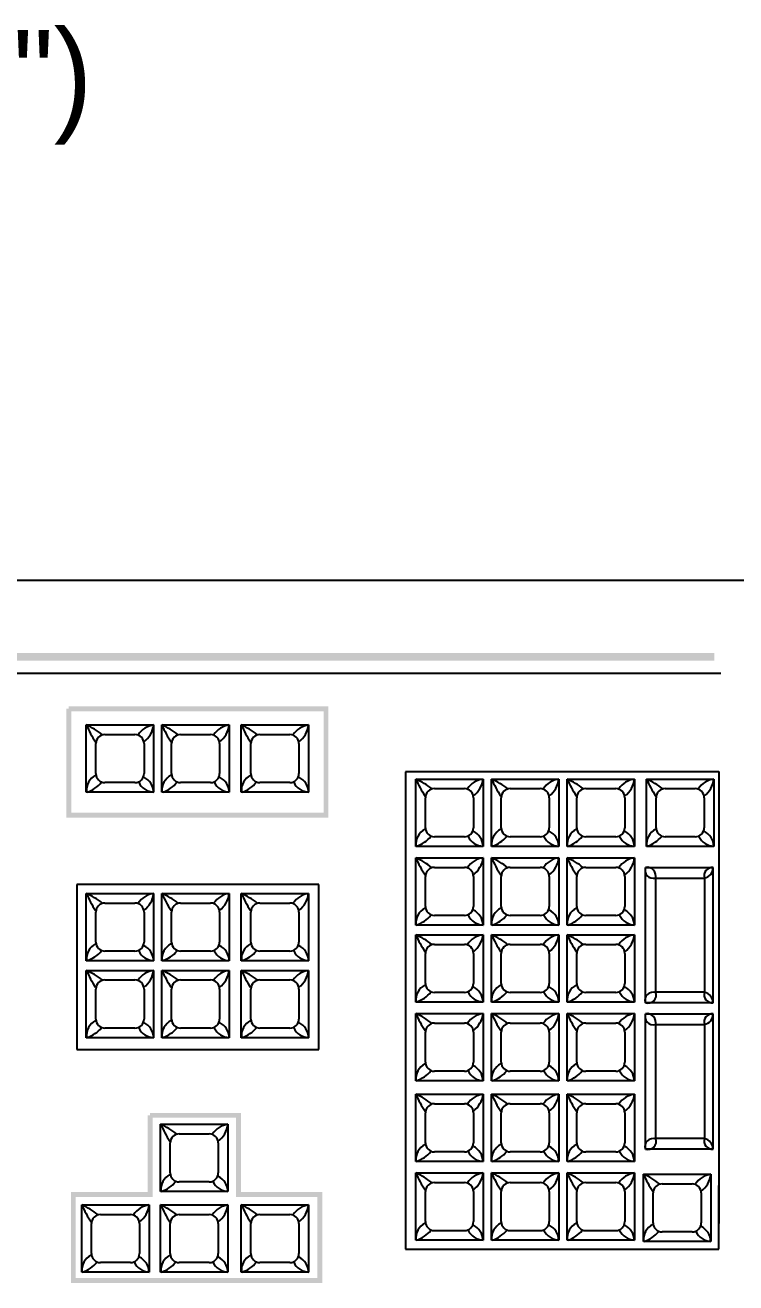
# Model space of a CAD drawing. Header units: millimetres. Extents: x 29838256 to 30236675, y -914750 to -833241.
# Drawn here: x 29842886 to 29844590, y -869191 to -866177 of the extents above; entities that cross this region are included whole.
import ezdxf

# ---------------------------------------------------------------- set-up
doc = ezdxf.new("R2010")
doc.units = ezdxf.units.MM
doc.header["$LTSCALE"] = 600
doc.header["$MEASUREMENT"] = 0
doc.layers.add('PARKING', color=7, linetype='CONTINUOUS')
doc.styles.add('아마노', font='H2GTRM.TTF')

msp = doc.modelspace()

# ---------------------------------------------------------------- linework, layer by layer
at = {"layer": 'PARKING', "color": 7}
for p, q in [((29839102.3, -867507.3), (29844644.5, -867507.3)), ((29839279.3, -867730.2), (29844553.5, -867730.2)), ((29843032.3, -868015.3), (29843032.3, -867853.8)), ((29843032.3, -867853.8), (29843193.8, -867853.8)), ((29843193.8, -867853.8), (29843193.8, -868015.3)), ((29843213.6, -868015.3), (29843213.6, -867853.8)), ((29843213.6, -867853.8), (29843375, -867853.8)), ((29843375, -867853.8), (29843375, -868015.3)), ((29843403.9, -868015.3), (29843403.9, -867853.8)), ((29843403.9, -867853.8), (29843565.3, -867853.8)), ((29843565.3, -867853.8), (29843565.3, -868015.3)), ((29843055.4, -867970.5), (29843055.4, -867898.6)), ((29843077.1, -867876.9), (29843149, -867876.9)), ((29843170.7, -867898.6), (29843170.7, -867970.5)), ((29843236.6, -867970.5), (29843236.6, -867898.6)), ((29843258.4, -867876.9), (29843330.2, -867876.9)), ((29843352, -867898.6), (29843352, -867970.5)), ((29843426.9, -867970.5), (29843426.9, -867898.6)), ((29843448.7, -867876.9), (29843520.5, -867876.9)), ((29843542.3, -867898.6), (29843542.3, -867970.5)), ((29844548.7, -867965.5), (29844548.7, -869048.5)), ((29843149, -867992.2), (29843077.1, -867992.2)), ((29843330.2, -867992.2), (29843258.4, -867992.2)), ((29843520.5, -867992.2), (29843448.7, -867992.2)), ((29843797.9, -867966.5), (29843797.9, -869110.3)), ((29844548.7, -867966.5), (29843797.9, -867966.5)), ((29843822.2, -867983.5), (29843983.7, -867983.5)), ((29843822.2, -868145), (29843822.2, -867983.5)), ((29843983.7, -867983.5), (29843983.7, -868145)), ((29844003.9, -867983.5), (29844165.4, -867983.5)), ((29844003.9, -868145), (29844003.9, -867983.5)), ((29844165.4, -867983.5), (29844165.4, -868145)), ((29844185.2, -867983.5), (29844346.7, -867983.5)), ((29844185.2, -868145), (29844185.2, -867983.5)), ((29844346.7, -867983.5), (29844346.7, -868145)), ((29844375.5, -867983.5), (29844537, -867983.5)), ((29844375.5, -868145), (29844375.5, -867983.5)), ((29844537, -867983.5), (29844537, -868145)), ((29843193.8, -868015.3), (29843032.3, -868015.3)), ((29843375, -868015.3), (29843213.6, -868015.3)), ((29843565.3, -868015.3), (29843403.9, -868015.3)), ((29843867, -868006.5), (29843938.9, -868006.5)), ((29844048.8, -868006.5), (29844120.6, -868006.5)), ((29844230, -868006.5), (29844301.8, -868006.5)), ((29844420.3, -868006.5), (29844492.2, -868006.5)), ((29843845.3, -868100.1), (29843845.3, -868028.3)), ((29843960.6, -868028.3), (29843960.6, -868100.1)), ((29844027, -868100.1), (29844027, -868028.3)), ((29844142.4, -868028.3), (29844142.4, -868100.1)), ((29844208.3, -868100.1), (29844208.3, -868028.3)), ((29844323.6, -868028.3), (29844323.6, -868100.1)), ((29844398.6, -868100.1), (29844398.6, -868028.3)), ((29844513.9, -868028.3), (29844513.9, -868100.1)), ((29843983.7, -868145), (29843822.2, -868145)), ((29843938.9, -868121.9), (29843867, -868121.9)), ((29844165.4, -868145), (29844003.9, -868145)), ((29844120.6, -868121.9), (29844048.8, -868121.9)), ((29844346.7, -868145), (29844185.2, -868145)), ((29844301.8, -868121.9), (29844230, -868121.9)), ((29844537, -868145), (29844375.5, -868145)), ((29844492.2, -868121.9), (29844420.3, -868121.9)), ((29843822.2, -868333.8), (29843822.2, -868172.3)), ((29843822.2, -868172.3), (29843983.7, -868172.3)), ((29843983.7, -868172.3), (29843983.7, -868333.8)), ((29844003.9, -868333.8), (29844003.9, -868172.3)), ((29844003.9, -868172.3), (29844165.4, -868172.3)), ((29844165.4, -868172.3), (29844165.4, -868333.8)), ((29844185.2, -868333.8), (29844185.2, -868172.3)), ((29844185.2, -868172.3), (29844346.7, -868172.3)), ((29844346.7, -868172.3), (29844346.7, -868333.8)), ((29843867, -868195.3), (29843938.9, -868195.3)), ((29844048.8, -868195.3), (29844120.6, -868195.3)), ((29844230, -868195.3), (29844301.8, -868195.3)), ((29844372.9, -868519.5), (29844372.9, -868195.8)), ((29844372.9, -868195.8), (29844534.8, -868195.8)), ((29844534.8, -868195.8), (29844534.8, -868519.5)), ((29843009.9, -868236.3), (29843009.9, -868631.9)), ((29843590.2, -868236.3), (29843009.9, -868236.3)), ((29843590.2, -868631.9), (29843590.2, -868236.3)), ((29843845.3, -868288.9), (29843845.3, -868217.1)), ((29843960.6, -868217.1), (29843960.6, -868288.9)), ((29844027, -868288.9), (29844027, -868217.1)), ((29844142.4, -868217.1), (29844142.4, -868288.9)), ((29844208.3, -868288.9), (29844208.3, -868217.1)), ((29844323.6, -868217.1), (29844323.6, -868288.9)), ((29844398.3, -868494.5), (29844398.3, -868220.8)), ((29844398.3, -868220.8), (29844514.4, -868220.8)), ((29844514.4, -868220.8), (29844514.4, -868494.5)), ((29843032.3, -868419.2), (29843032.3, -868257.7)), ((29843032.3, -868257.7), (29843193.8, -868257.7)), ((29843193.8, -868257.7), (29843193.8, -868419.2)), ((29843213.6, -868419.2), (29843213.6, -868257.7)), ((29843213.6, -868257.7), (29843375, -868257.7)), ((29843375, -868257.7), (29843375, -868419.2)), ((29843403.9, -868419.2), (29843403.9, -868257.7)), ((29843403.9, -868257.7), (29843565.3, -868257.7)), ((29843565.3, -868257.7), (29843565.3, -868419.2)), ((29843077.1, -868280.8), (29843149, -868280.8)), ((29843258.4, -868280.8), (29843330.2, -868280.8)), ((29843448.7, -868280.8), (29843520.5, -868280.8)), ((29843055.4, -868374.3), (29843055.4, -868302.5)), ((29843170.7, -868302.5), (29843170.7, -868374.3)), ((29843236.6, -868374.3), (29843236.6, -868302.5)), ((29843352, -868302.5), (29843352, -868374.3)), ((29843426.9, -868374.3), (29843426.9, -868302.5)), ((29843542.3, -868302.5), (29843542.3, -868374.3)), ((29843938.9, -868310.7), (29843867, -868310.7)), ((29844120.6, -868310.7), (29844048.8, -868310.7)), ((29844301.8, -868310.7), (29844230, -868310.7)), ((29843983.7, -868333.8), (29843822.2, -868333.8)), ((29843822.2, -868518.1), (29843822.2, -868356.6)), ((29843822.2, -868356.6), (29843983.7, -868356.6)), ((29843983.7, -868356.6), (29843983.7, -868518.1)), ((29844165.4, -868333.8), (29844003.9, -868333.8)), ((29844003.9, -868356.6), (29844165.4, -868356.6)), ((29844003.9, -868518.1), (29844003.9, -868356.6)), ((29844165.4, -868356.6), (29844165.4, -868518.1)), ((29844346.7, -868333.8), (29844185.2, -868333.8)), ((29844185.2, -868518.1), (29844185.2, -868356.6)), ((29844185.2, -868356.6), (29844346.7, -868356.6)), ((29844346.7, -868356.6), (29844346.7, -868518.1)), ((29843867, -868379.7), (29843938.9, -868379.7)), ((29844048.8, -868379.7), (29844120.6, -868379.7)), ((29844230, -868379.7), (29844301.8, -868379.7)), ((29843149, -868396.1), (29843077.1, -868396.1)), ((29843330.2, -868396.1), (29843258.4, -868396.1)), ((29843520.5, -868396.1), (29843448.7, -868396.1)), ((29843845.3, -868473.2), (29843845.3, -868401.4)), ((29843960.6, -868401.4), (29843960.6, -868473.2)), ((29844027, -868473.2), (29844027, -868401.4)), ((29844142.4, -868401.4), (29844142.4, -868473.2)), ((29844208.3, -868473.2), (29844208.3, -868401.4)), ((29844323.6, -868401.4), (29844323.6, -868473.2)), ((29843193.8, -868419.2), (29843032.3, -868419.2)), ((29843032.3, -868603.5), (29843032.3, -868442)), ((29843032.3, -868442), (29843193.8, -868442)), ((29843193.8, -868442), (29843193.8, -868603.5)), ((29843375, -868419.2), (29843213.6, -868419.2)), ((29843213.6, -868442), (29843375, -868442)), ((29843213.6, -868603.5), (29843213.6, -868442)), ((29843375, -868442), (29843375, -868603.5)), ((29843565.3, -868419.2), (29843403.9, -868419.2)), ((29843403.9, -868603.5), (29843403.9, -868442)), ((29843403.9, -868442), (29843565.3, -868442)), ((29843565.3, -868442), (29843565.3, -868603.5)), ((29843077.1, -868465.1), (29843149, -868465.1)), ((29843258.4, -868465.1), (29843330.2, -868465.1)), ((29843448.7, -868465.1), (29843520.5, -868465.1)), ((29843055.4, -868558.7), (29843055.4, -868486.8)), ((29843170.7, -868486.8), (29843170.7, -868558.7)), ((29843236.6, -868558.7), (29843236.6, -868486.8)), ((29843352, -868486.8), (29843352, -868558.7)), ((29843426.9, -868558.7), (29843426.9, -868486.8)), ((29843542.3, -868486.8), (29843542.3, -868558.7)), ((29843938.9, -868495), (29843867, -868495)), ((29844120.6, -868495), (29844048.8, -868495)), ((29844301.8, -868495), (29844230, -868495)), ((29844514.4, -868494.5), (29844398.3, -868494.5)), ((29843983.7, -868518.1), (29843822.2, -868518.1)), ((29844165.4, -868518.1), (29844003.9, -868518.1)), ((29844346.7, -868518.1), (29844185.2, -868518.1)), ((29844534.8, -868519.5), (29844372.9, -868519.5)), ((29843822.2, -868706.9), (29843822.2, -868545.4)), ((29843822.2, -868545.4), (29843983.7, -868545.4)), ((29843867, -868568.5), (29843938.9, -868568.5)), ((29843983.7, -868545.4), (29843983.7, -868706.9)), ((29844003.9, -868545.4), (29844165.4, -868545.4)), ((29844003.9, -868706.9), (29844003.9, -868545.4)), ((29844048.8, -868568.5), (29844120.6, -868568.5)), ((29844165.4, -868545.4), (29844165.4, -868706.9)), ((29844185.2, -868706.9), (29844185.2, -868545.4)), ((29844185.2, -868545.4), (29844346.7, -868545.4)), ((29844230, -868568.5), (29844301.8, -868568.5)), ((29844346.7, -868545.4), (29844346.7, -868706.9)), ((29844372.9, -868546.6), (29844534.8, -868546.6)), ((29844372.9, -868870.3), (29844372.9, -868546.6)), ((29844534.8, -868546.6), (29844534.8, -868870.3)), ((29843149, -868580.4), (29843077.1, -868580.4)), ((29843330.2, -868580.4), (29843258.4, -868580.4)), ((29843520.5, -868580.4), (29843448.7, -868580.4)), ((29843845.3, -868662), (29843845.3, -868590.2)), ((29843960.6, -868590.2), (29843960.6, -868662)), ((29844027, -868662), (29844027, -868590.2)), ((29844142.4, -868590.2), (29844142.4, -868662)), ((29844208.3, -868662), (29844208.3, -868590.2)), ((29844323.6, -868590.2), (29844323.6, -868662)), ((29844398.3, -868571.6), (29844514.4, -868571.6)), ((29844398.3, -868845.3), (29844398.3, -868571.6)), ((29844514.4, -868571.6), (29844514.4, -868845.3)), ((29843193.8, -868603.5), (29843032.3, -868603.5)), ((29843375, -868603.5), (29843213.6, -868603.5)), ((29843565.3, -868603.5), (29843403.9, -868603.5)), ((29843009.9, -868631.9), (29843590.2, -868631.9)), ((29843938.9, -868683.8), (29843867, -868683.8)), ((29844120.6, -868683.8), (29844048.8, -868683.8)), ((29844301.8, -868683.8), (29844230, -868683.8)), ((29843983.7, -868706.9), (29843822.2, -868706.9)), ((29844165.4, -868706.9), (29844003.9, -868706.9)), ((29844346.7, -868706.9), (29844185.2, -868706.9)), ((29843822.2, -868900.2), (29843822.2, -868738.7)), ((29843822.2, -868738.7), (29843983.7, -868738.7)), ((29843983.7, -868738.7), (29843983.7, -868900.2)), ((29844003.9, -868738.7), (29844165.4, -868738.7)), ((29844003.9, -868900.2), (29844003.9, -868738.7)), ((29844165.4, -868738.7), (29844165.4, -868900.2)), ((29844185.2, -868900.2), (29844185.2, -868738.7)), ((29844185.2, -868738.7), (29844346.7, -868738.7)), ((29844346.7, -868738.7), (29844346.7, -868900.2)), ((29843867, -868761.8), (29843938.9, -868761.8)), ((29844048.8, -868761.8), (29844120.6, -868761.8)), ((29844230, -868761.8), (29844301.8, -868761.8)), ((29843845.3, -868855.3), (29843845.3, -868783.5)), ((29843960.6, -868783.5), (29843960.6, -868855.3)), ((29844027, -868855.3), (29844027, -868783.5)), ((29844142.4, -868783.5), (29844142.4, -868855.3)), ((29844208.3, -868855.3), (29844208.3, -868783.5)), ((29844323.6, -868783.5), (29844323.6, -868855.3)), ((29843210.5, -868810.7), (29843371.9, -868810.7)), ((29843210.5, -868972.1), (29843210.5, -868810.7)), ((29843255.3, -868833.7), (29843327.1, -868833.7)), ((29843371.9, -868810.7), (29843371.9, -868972.1)), ((29843233.5, -868927.3), (29843233.5, -868855.5)), ((29843348.9, -868855.5), (29843348.9, -868927.3)), ((29844534.8, -868870.3), (29844372.9, -868870.3)), ((29844514.4, -868845.3), (29844398.3, -868845.3)), ((29843983.7, -868900.2), (29843822.2, -868900.2)), ((29843938.9, -868877.1), (29843867, -868877.1)), ((29844165.4, -868900.2), (29844003.9, -868900.2)), ((29844120.6, -868877.1), (29844048.8, -868877.1)), ((29844346.7, -868900.2), (29844185.2, -868900.2)), ((29844301.8, -868877.1), (29844230, -868877.1)), ((29843822.2, -869089), (29843822.2, -868927.5)), ((29843822.2, -868927.5), (29843983.7, -868927.5)), ((29843983.7, -868927.5), (29843983.7, -869089)), ((29844003.9, -868927.5), (29844165.4, -868927.5)), ((29844003.9, -869089), (29844003.9, -868927.5)), ((29844165.4, -868927.5), (29844165.4, -869089)), ((29844185.2, -868927.5), (29844346.7, -868927.5)), ((29844185.2, -869089), (29844185.2, -868927.5)), ((29844346.7, -868927.5), (29844346.7, -869089)), ((29844368.3, -868930.5), (29844529.8, -868930.5)), ((29844368.3, -869092), (29844368.3, -868930.5)), ((29844529.8, -868930.5), (29844529.8, -869092)), ((29843327.1, -868949.1), (29843255.3, -868949.1)), ((29843867, -868950.6), (29843938.9, -868950.6)), ((29844048.8, -868950.6), (29844120.6, -868950.6)), ((29844230, -868950.6), (29844301.8, -868950.6)), ((29844413.1, -868953.6), (29844485, -868953.6)), ((29844548.7, -869110.3), (29844548.7, -868957.8)), ((29843371.9, -868972.1), (29843210.5, -868972.1)), ((29843845.3, -869044.1), (29843845.3, -868972.3)), ((29843960.6, -868972.3), (29843960.6, -869044.1)), ((29844027, -869044.1), (29844027, -868972.3)), ((29844142.4, -868972.3), (29844142.4, -869044.1)), ((29844208.3, -869044.1), (29844208.3, -868972.3)), ((29844323.6, -868972.3), (29844323.6, -869044.1)), ((29844391.4, -869047.2), (29844391.4, -868975.3)), ((29844506.7, -868975.3), (29844506.7, -869047.2)), ((29843021.5, -869004), (29843183, -869004)), ((29843021.5, -869165.4), (29843021.5, -869004)), ((29843183, -869004), (29843183, -869165.4)), ((29843210.5, -869004), (29843371.9, -869004)), ((29843210.5, -869165.4), (29843210.5, -869004)), ((29843371.9, -869004), (29843371.9, -869165.4)), ((29843403.9, -869165.4), (29843403.9, -869004)), ((29843403.9, -869004), (29843565.3, -869004)), ((29843565.3, -869004), (29843565.3, -869165.4)), ((29843044.6, -869120.6), (29843044.6, -869048.8)), ((29843066.3, -869027), (29843138.2, -869027)), ((29843159.9, -869048.8), (29843159.9, -869120.6)), ((29843233.5, -869120.6), (29843233.5, -869048.8)), ((29843255.3, -869027), (29843327.1, -869027)), ((29843348.9, -869048.8), (29843348.9, -869120.6)), ((29843426.9, -869120.6), (29843426.9, -869048.8)), ((29843448.7, -869027), (29843520.5, -869027)), ((29843542.3, -869048.8), (29843542.3, -869120.6)), ((29843938.9, -869065.9), (29843867, -869065.9)), ((29844120.6, -869065.9), (29844048.8, -869065.9)), ((29844301.8, -869065.9), (29844230, -869065.9)), ((29844485, -869068.9), (29844413.1, -869068.9)), ((29843797.9, -869110.3), (29844548.7, -869110.3)), ((29843983.7, -869089), (29843822.2, -869089)), ((29844165.4, -869089), (29844003.9, -869089)), ((29844346.7, -869089), (29844185.2, -869089)), ((29844529.8, -869092), (29844368.3, -869092)), ((29843183, -869165.4), (29843021.5, -869165.4)), ((29843138.2, -869142.4), (29843066.3, -869142.4)), ((29843371.9, -869165.4), (29843210.5, -869165.4)), ((29843327.1, -869142.4), (29843255.3, -869142.4)), ((29843565.3, -869165.4), (29843403.9, -869165.4)), ((29843520.5, -869142.4), (29843448.7, -869142.4))]:
    msp.add_line(p, q, dxfattribs=at)
for centre, radius, start, end in [((29842959.3, -868019.1), 180.7, 51.9112, 66.1613), ((29843214.5, -867782.3), 195.3, 201.5209, 215.1064), ((29843201.4, -867907.7), 54.3, 97.8809, 146.0244), ((29843134.9, -867847), 59.4, 306.7642, 353.3038), ((29843140.5, -868019.1), 180.7, 51.9112, 66.1613), ((29843395.7, -867782.3), 195.3, 201.5209, 215.1064), ((29843382.6, -867907.7), 54.3, 97.8809, 146.0244), ((29843316.2, -867847), 59.4, 306.7642, 353.3038), ((29843330.8, -868019.1), 180.7, 51.9112, 66.1613), ((29843586, -867782.3), 195.3, 201.5209, 215.1064), ((29843572.9, -867907.7), 54.3, 97.8809, 146.0244), ((29843506.5, -867847), 59.4, 306.7642, 353.3038), ((29843077.1, -867898.6), 21.7, 90, 180), ((29843149, -867898.6), 21.7, 0, 90), ((29843258.4, -867898.6), 21.7, 90, 180), ((29843330.2, -867898.6), 21.7, 0, 90), ((29843448.7, -867898.6), 21.7, 90, 180), ((29843520.5, -867898.6), 21.7, 0, 90), ((29843072.8, -868010.3), 40.3, 116.7478, 186.5343), ((29843009.4, -867941.3), 77.7, 288.6846, 319.8097), ((29843077.1, -867970.5), 21.7, 180, 270), ((29843149, -867970.5), 21.7, 270, 0), ((29843195.6, -867973), 41.9, 206.0881, 267.7266), ((29843151.7, -868016.9), 42.3, 2.7159, 63.5816), ((29843254.1, -868010.3), 40.3, 116.7478, 186.5343), ((29843190.7, -867941.3), 77.7, 288.6846, 319.8097), ((29843258.4, -867970.5), 21.7, 180, 270), ((29843330.2, -867970.5), 21.7, 270, 0), ((29843376.8, -867973), 41.9, 206.0881, 267.7266), ((29843332.9, -868016.9), 42.3, 2.7159, 63.5816), ((29843444.4, -868010.3), 40.3, 116.7478, 186.5343), ((29843381, -867941.3), 77.7, 288.6846, 319.8097), ((29843448.7, -867970.5), 21.7, 180, 270), ((29843520.5, -867970.5), 21.7, 270, 0), ((29843567.2, -867973), 41.9, 206.0881, 267.7266), ((29843523.2, -868016.9), 42.3, 2.7159, 63.5816), ((29843749.2, -868148.8), 180.7, 51.9112, 66.1613), ((29844004.4, -867911.9), 195.3, 201.5209, 215.1064), ((29843991.3, -868037.4), 54.3, 97.8809, 146.0244), ((29843924.8, -867976.6), 59.4, 306.7642, 353.3038), ((29843930.9, -868148.8), 180.7, 51.9112, 66.1613), ((29844186.1, -867911.9), 195.3, 201.5209, 215.1064), ((29844173, -868037.4), 54.3, 97.8809, 146.0244), ((29844106.6, -867976.6), 59.4, 306.7642, 353.3038), ((29844112.1, -868148.8), 180.7, 51.9112, 66.1613), ((29844367.3, -867911.9), 195.3, 201.5209, 215.1064), ((29844354.3, -868037.4), 54.3, 97.8809, 146.0244), ((29844287.8, -867976.6), 59.4, 306.7642, 353.3038), ((29844302.4, -868148.8), 180.7, 51.9112, 66.1613), ((29844557.7, -867911.9), 195.3, 201.5209, 215.1064), ((29844544.6, -868037.4), 54.3, 97.8809, 146.0244), ((29844478.1, -867976.6), 59.4, 306.7642, 353.3038), ((29843867, -868028.3), 21.7, 90, 180), ((29843938.9, -868028.3), 21.7, 0, 90), ((29844048.8, -868028.3), 21.7, 90, 180), ((29844120.6, -868028.3), 21.7, 0, 90), ((29844230, -868028.3), 21.7, 90, 180), ((29844301.8, -868028.3), 21.7, 0, 90), ((29844420.3, -868028.3), 21.7, 90, 180), ((29844492.2, -868028.3), 21.7, 0, 90), ((29843862.7, -868140), 40.3, 116.7478, 186.5343), ((29843867, -868100.1), 21.7, 180, 270), ((29843938.9, -868100.1), 21.7, 270, 0), ((29843941.6, -868146.6), 42.3, 2.7159, 63.5816), ((29844044.5, -868140), 40.3, 116.7478, 186.5343), ((29844048.8, -868100.1), 21.7, 180, 270), ((29844120.6, -868100.1), 21.7, 270, 0), ((29844123.3, -868146.6), 42.3, 2.7159, 63.5816), ((29844225.7, -868140), 40.3, 116.7478, 186.5343), ((29844230, -868100.1), 21.7, 180, 270), ((29844301.8, -868100.1), 21.7, 270, 0), ((29844304.5, -868146.6), 42.3, 2.7159, 63.5816), ((29844416, -868140), 40.3, 116.7478, 186.5343), ((29844420.3, -868100.1), 21.7, 180, 270), ((29844492.2, -868100.1), 21.7, 270, 0), ((29844494.8, -868146.6), 42.3, 2.7159, 63.5816), ((29843799.3, -868071), 77.7, 288.6846, 319.8097), ((29843985.5, -868102.7), 41.9, 206.0881, 267.7266), ((29843981.1, -868071), 77.7, 288.6846, 319.8097), ((29844167.2, -868102.7), 41.9, 206.0881, 267.7266), ((29844162.3, -868071), 77.7, 288.6846, 319.8097), ((29844348.5, -868102.7), 41.9, 206.0881, 267.7266), ((29844352.6, -868071), 77.7, 288.6846, 319.8097), ((29844538.8, -868102.7), 41.9, 206.0881, 267.7266), ((29843749.2, -868337.6), 180.7, 51.9112, 66.1613), ((29844004.4, -868100.7), 195.3, 201.5209, 215.1064), ((29843991.3, -868226.2), 54.3, 97.8809, 146.0244), ((29843924.8, -868165.4), 59.4, 306.7642, 353.3038), ((29843930.9, -868337.6), 180.7, 51.9112, 66.1613), ((29844186.1, -868100.7), 195.3, 201.5209, 215.1064), ((29844173, -868226.2), 54.3, 97.8809, 146.0244), ((29844106.6, -868165.4), 59.4, 306.7642, 353.3038), ((29844112.1, -868337.6), 180.7, 51.9112, 66.1613), ((29844367.3, -868100.7), 195.3, 201.5209, 215.1064), ((29844354.3, -868226.2), 54.3, 97.8809, 146.0244), ((29844287.8, -868165.4), 59.4, 306.7642, 353.3038), ((29843867, -868217.1), 21.7, 90, 180), ((29843938.9, -868217.1), 21.7, 0, 90), ((29844048.8, -868217.1), 21.7, 90, 180), ((29844120.6, -868217.1), 21.7, 0, 90), ((29844230, -868217.1), 21.7, 90, 180), ((29844301.8, -868217.1), 21.7, 0, 90), ((29844391.8, -868201.6), 19.8, 161.9438, 284.6099), ((29844377.3, -868215.6), 20.6, 341.005, 102.3092), ((29844533.1, -868215), 19.6, 83.6024, 197.3683), ((29844510.1, -868196), 25.1, 279.699, 1.2717), ((29842959.3, -868423), 180.7, 51.9112, 66.1613), ((29843214.5, -868186.1), 195.3, 201.5209, 215.1064), ((29843201.4, -868311.6), 54.3, 97.8809, 146.0244), ((29843134.9, -868250.8), 59.4, 306.7642, 353.3038), ((29843140.5, -868423), 180.7, 51.9112, 66.1613), ((29843395.7, -868186.1), 195.3, 201.5209, 215.1064), ((29843382.6, -868311.6), 54.3, 97.8809, 146.0244), ((29843316.2, -868250.8), 59.4, 306.7642, 353.3038), ((29843330.8, -868423), 180.7, 51.9112, 66.1613), ((29843586, -868186.1), 195.3, 201.5209, 215.1064), ((29843572.9, -868311.6), 54.3, 97.8809, 146.0244), ((29843506.5, -868250.8), 59.4, 306.7642, 353.3038), ((29843077.1, -868302.5), 21.7, 90, 180), ((29843149, -868302.5), 21.7, 0, 90), ((29843258.4, -868302.5), 21.7, 90, 180), ((29843330.2, -868302.5), 21.7, 0, 90), ((29843448.7, -868302.5), 21.7, 90, 180), ((29843520.5, -868302.5), 21.7, 0, 90), ((29843862.7, -868328.8), 40.3, 116.7478, 186.5343), ((29843867, -868288.9), 21.7, 180, 270), ((29843938.9, -868288.9), 21.7, 270, 0), ((29843941.6, -868335.4), 42.3, 2.7159, 63.5816), ((29844044.5, -868328.8), 40.3, 116.7478, 186.5343), ((29844048.8, -868288.9), 21.7, 180, 270), ((29844120.6, -868288.9), 21.7, 270, 0), ((29844123.3, -868335.4), 42.3, 2.7159, 63.5816), ((29844225.7, -868328.8), 40.3, 116.7478, 186.5343), ((29844230, -868288.9), 21.7, 180, 270), ((29844301.8, -868288.9), 21.7, 270, 0), ((29844304.5, -868335.4), 42.3, 2.7159, 63.5816), ((29843799.3, -868259.8), 77.7, 288.6846, 319.8097), ((29843985.5, -868291.5), 41.9, 206.0881, 267.7266), ((29843981.1, -868259.8), 77.7, 288.6846, 319.8097), ((29844167.2, -868291.5), 41.9, 206.0881, 267.7266), ((29844162.3, -868259.8), 77.7, 288.6846, 319.8097), ((29844348.5, -868291.5), 41.9, 206.0881, 267.7266), ((29843749.2, -868521.9), 180.7, 51.9112, 66.1613), ((29844004.4, -868285), 195.3, 201.5209, 215.1064), ((29843991.3, -868410.5), 54.3, 97.8809, 146.0244), ((29843924.8, -868349.7), 59.4, 306.7642, 353.3038), ((29843930.9, -868521.9), 180.7, 51.9112, 66.1613), ((29844186.1, -868285), 195.3, 201.5209, 215.1064), ((29844173, -868410.5), 54.3, 97.8809, 146.0244), ((29844106.6, -868349.7), 59.4, 306.7642, 353.3038), ((29844112.1, -868521.9), 180.7, 51.9112, 66.1613), ((29844367.3, -868285), 195.3, 201.5209, 215.1064), ((29844354.3, -868410.5), 54.3, 97.8809, 146.0244), ((29844287.8, -868349.7), 59.4, 306.7642, 353.3038), ((29843072.8, -868414.2), 40.3, 116.7478, 186.5343), ((29843077.1, -868374.3), 21.7, 180, 270), ((29843149, -868374.3), 21.7, 270, 0), ((29843151.7, -868420.8), 42.3, 2.7159, 63.5816), ((29843254.1, -868414.2), 40.3, 116.7478, 186.5343), ((29843258.4, -868374.3), 21.7, 180, 270), ((29843330.2, -868374.3), 21.7, 270, 0), ((29843332.9, -868420.8), 42.3, 2.7159, 63.5816), ((29843444.4, -868414.2), 40.3, 116.7478, 186.5343), ((29843448.7, -868374.3), 21.7, 180, 270), ((29843520.5, -868374.3), 21.7, 270, 0), ((29843523.2, -868420.8), 42.3, 2.7159, 63.5816), ((29843867, -868401.4), 21.7, 90, 180), ((29843938.9, -868401.4), 21.7, 0, 90), ((29844048.8, -868401.4), 21.7, 90, 180), ((29844120.6, -868401.4), 21.7, 0, 90), ((29844230, -868401.4), 21.7, 90, 180), ((29844301.8, -868401.4), 21.7, 0, 90), ((29843009.4, -868345.2), 77.7, 288.6846, 319.8097), ((29843195.6, -868376.9), 41.9, 206.0881, 267.7266), ((29843190.7, -868345.2), 77.7, 288.6846, 319.8097), ((29843376.8, -868376.9), 41.9, 206.0881, 267.7266), ((29843381, -868345.2), 77.7, 288.6846, 319.8097), ((29843567.2, -868376.9), 41.9, 206.0881, 267.7266), ((29842959.3, -868607.3), 180.7, 51.9112, 66.1613), ((29843214.5, -868370.4), 195.3, 201.5209, 215.1064), ((29843201.4, -868495.9), 54.3, 97.8809, 146.0244), ((29843134.9, -868435.1), 59.4, 306.7642, 353.3038), ((29843140.5, -868607.3), 180.7, 51.9112, 66.1613), ((29843395.7, -868370.4), 195.3, 201.5209, 215.1064), ((29843382.6, -868495.9), 54.3, 97.8809, 146.0244), ((29843316.2, -868435.1), 59.4, 306.7642, 353.3038), ((29843330.8, -868607.3), 180.7, 51.9112, 66.1613), ((29843586, -868370.4), 195.3, 201.5209, 215.1064), ((29843572.9, -868495.9), 54.3, 97.8809, 146.0244), ((29843506.5, -868435.1), 59.4, 306.7642, 353.3038), ((29843077.1, -868486.8), 21.7, 90, 180), ((29843149, -868486.8), 21.7, 0, 90), ((29843258.4, -868486.8), 21.7, 90, 180), ((29843330.2, -868486.8), 21.7, 0, 90), ((29843448.7, -868486.8), 21.7, 90, 180), ((29843520.5, -868486.8), 21.7, 0, 90), ((29843862.7, -868513.1), 40.3, 116.7478, 186.5343), ((29843867, -868473.2), 21.7, 180, 270), ((29843938.9, -868473.2), 21.7, 270, 0), ((29844044.5, -868513.1), 40.3, 116.7478, 186.5343), ((29844048.8, -868473.2), 21.7, 180, 270), ((29844120.6, -868473.2), 21.7, 270, 0), ((29844225.7, -868513.1), 40.3, 116.7478, 186.5343), ((29844230, -868473.2), 21.7, 180, 270), ((29844301.8, -868473.2), 21.7, 270, 0), ((29843799.3, -868444.1), 77.7, 288.6846, 319.8097), ((29843985.5, -868475.8), 41.9, 206.0881, 267.7266), ((29843941.6, -868519.7), 42.3, 2.7159, 63.5816), ((29843981.1, -868444.1), 77.7, 288.6846, 319.8097), ((29844167.2, -868475.8), 41.9, 206.0881, 267.7266), ((29844123.3, -868519.7), 42.3, 2.7159, 63.5816), ((29844162.3, -868444.1), 77.7, 288.6846, 319.8097), ((29844348.5, -868475.8), 41.9, 206.0881, 267.7266), ((29844304.5, -868519.7), 42.3, 2.7159, 63.5816), ((29844390.7, -868513.4), 18.9, 66.444, 200.1096), ((29844378.9, -868500.5), 20.2, 252.8357, 17.1643), ((29844533.1, -868500.4), 19.6, 162.6317, 276.3976), ((29844509, -868520.3), 26.3, 0.866, 78.1634), ((29843072.8, -868598.5), 40.3, 116.7478, 186.5343), ((29843077.1, -868558.7), 21.7, 180, 270), ((29843149, -868558.7), 21.7, 270, 0), ((29843151.7, -868605.1), 42.3, 2.7159, 63.5816), ((29843254.1, -868598.5), 40.3, 116.7478, 186.5343), ((29843258.4, -868558.7), 21.7, 180, 270), ((29843330.2, -868558.7), 21.7, 270, 0), ((29843332.9, -868605.1), 42.3, 2.7159, 63.5816), ((29843444.4, -868598.5), 40.3, 116.7478, 186.5343), ((29843448.7, -868558.7), 21.7, 180, 270), ((29843520.5, -868558.7), 21.7, 270, 0), ((29843523.2, -868605.1), 42.3, 2.7159, 63.5816), ((29843749.2, -868710.7), 180.7, 51.9112, 66.1613), ((29844004.4, -868473.8), 195.3, 201.5209, 215.1064), ((29843867, -868590.2), 21.7, 90, 180), ((29843938.9, -868590.2), 21.7, 0, 90), ((29843991.3, -868599.3), 54.3, 97.8809, 146.0244), ((29843924.8, -868538.5), 59.4, 306.7642, 353.3038), ((29843930.9, -868710.7), 180.7, 51.9112, 66.1613), ((29844186.1, -868473.8), 195.3, 201.5209, 215.1064), ((29844048.8, -868590.2), 21.7, 90, 180), ((29844120.6, -868590.2), 21.7, 0, 90), ((29844173, -868599.3), 54.3, 97.8809, 146.0244), ((29844106.6, -868538.5), 59.4, 306.7642, 353.3038), ((29844112.1, -868710.7), 180.7, 51.9112, 66.1613), ((29844367.3, -868473.8), 195.3, 201.5209, 215.1064), ((29844230, -868590.2), 21.7, 90, 180), ((29844301.8, -868590.2), 21.7, 0, 90), ((29844354.3, -868599.3), 54.3, 97.8809, 146.0244), ((29844287.8, -868538.5), 59.4, 306.7642, 353.3038), ((29844391.8, -868552.4), 19.8, 161.9438, 284.6099), ((29844377.3, -868566.3), 20.6, 341.005, 102.3092), ((29844533.1, -868565.7), 19.6, 83.6024, 197.3683), ((29844510.1, -868546.8), 25.1, 279.699, 1.2717), ((29843009.4, -868529.5), 77.7, 288.6846, 319.8097), ((29843195.6, -868561.2), 41.9, 206.0881, 267.7266), ((29843190.7, -868529.5), 77.7, 288.6846, 319.8097), ((29843376.8, -868561.2), 41.9, 206.0881, 267.7266), ((29843381, -868529.5), 77.7, 288.6846, 319.8097), ((29843567.2, -868561.2), 41.9, 206.0881, 267.7266), ((29843862.7, -868701.9), 40.3, 116.7478, 186.5343), ((29843799.3, -868632.9), 77.7, 288.6846, 319.8097), ((29843867, -868662), 21.7, 180, 270), ((29843938.9, -868662), 21.7, 270, 0), ((29843985.5, -868664.6), 41.9, 206.0881, 267.7266), ((29843941.6, -868708.5), 42.3, 2.7159, 63.5816), ((29844044.5, -868701.9), 40.3, 116.7478, 186.5343), ((29843981.1, -868632.9), 77.7, 288.6846, 319.8097), ((29844048.8, -868662), 21.7, 180, 270), ((29844120.6, -868662), 21.7, 270, 0), ((29844167.2, -868664.6), 41.9, 206.0881, 267.7266), ((29844123.3, -868708.5), 42.3, 2.7159, 63.5816), ((29844225.7, -868701.9), 40.3, 116.7478, 186.5343), ((29844162.3, -868632.9), 77.7, 288.6846, 319.8097), ((29844230, -868662), 21.7, 180, 270), ((29844301.8, -868662), 21.7, 270, 0), ((29844348.5, -868664.6), 41.9, 206.0881, 267.7266), ((29844304.5, -868708.5), 42.3, 2.7159, 63.5816), ((29843749.2, -868904), 180.7, 51.9112, 66.1613), ((29844004.4, -868667.1), 195.3, 201.5209, 215.1064), ((29843991.3, -868792.6), 54.3, 97.8809, 146.0244), ((29843924.8, -868731.8), 59.4, 306.7642, 353.3038), ((29843930.9, -868904), 180.7, 51.9112, 66.1613), ((29844186.1, -868667.1), 195.3, 201.5209, 215.1064), ((29844173, -868792.6), 54.3, 97.8809, 146.0244), ((29844106.6, -868731.8), 59.4, 306.7642, 353.3038), ((29844112.1, -868904), 180.7, 51.9112, 66.1613), ((29844367.3, -868667.1), 195.3, 201.5209, 215.1064), ((29844354.3, -868792.6), 54.3, 97.8809, 146.0244), ((29844287.8, -868731.8), 59.4, 306.7642, 353.3038), ((29843867, -868783.5), 21.7, 90, 180), ((29843938.9, -868783.5), 21.7, 0, 90), ((29844048.8, -868783.5), 21.7, 90, 180), ((29844120.6, -868783.5), 21.7, 0, 90), ((29844230, -868783.5), 21.7, 90, 180), ((29844301.8, -868783.5), 21.7, 0, 90), ((29843137.4, -868976), 180.7, 51.9112, 66.1613), ((29843392.6, -868739.1), 195.3, 201.5209, 215.1064), ((29843255.3, -868855.5), 21.7, 90, 180), ((29843327.1, -868855.5), 21.7, 0, 90), ((29843379.5, -868864.6), 54.3, 97.8809, 146.0244), ((29843313.1, -868803.8), 59.4, 306.7642, 353.3038), ((29843862.7, -868895.2), 40.3, 116.7478, 186.5343), ((29843867, -868855.3), 21.7, 180, 270), ((29843938.9, -868855.3), 21.7, 270, 0), ((29843941.6, -868901.8), 42.3, 2.7159, 63.5816), ((29844044.5, -868895.2), 40.3, 116.7478, 186.5343), ((29844048.8, -868855.3), 21.7, 180, 270), ((29844120.6, -868855.3), 21.7, 270, 0), ((29844123.3, -868901.8), 42.3, 2.7159, 63.5816), ((29844225.7, -868895.2), 40.3, 116.7478, 186.5343), ((29844230, -868855.3), 21.7, 180, 270), ((29844301.8, -868855.3), 21.7, 270, 0), ((29844304.5, -868901.8), 42.3, 2.7159, 63.5816), ((29844390.7, -868864.1), 18.9, 66.444, 200.1096), ((29844378.9, -868851.3), 20.2, 252.8357, 17.1643), ((29844533.1, -868851.1), 19.6, 162.6317, 276.3976), ((29844509, -868871), 26.3, 0.866, 78.1634), ((29843799.3, -868826.2), 77.7, 288.6846, 319.8097), ((29843985.5, -868857.9), 41.9, 206.0881, 267.7266), ((29843981.1, -868826.2), 77.7, 288.6846, 319.8097), ((29844167.2, -868857.9), 41.9, 206.0881, 267.7266), ((29844162.3, -868826.2), 77.7, 288.6846, 319.8097), ((29844348.5, -868857.9), 41.9, 206.0881, 267.7266), ((29843255.3, -868927.3), 21.7, 180, 270), ((29843327.1, -868927.3), 21.7, 270, 0), ((29843749.2, -869092.8), 180.7, 51.9112, 66.1613), ((29844004.4, -868855.9), 195.3, 201.5209, 215.1064), ((29843991.3, -868981.4), 54.3, 97.8809, 146.0244), ((29843924.8, -868920.6), 59.4, 306.7642, 353.3038), ((29843930.9, -869092.8), 180.7, 51.9112, 66.1613), ((29844186.1, -868855.9), 195.3, 201.5209, 215.1064), ((29844173, -868981.4), 54.3, 97.8809, 146.0244), ((29844106.6, -868920.6), 59.4, 306.7642, 353.3038), ((29844112.1, -869092.8), 180.7, 51.9112, 66.1613), ((29844367.3, -868855.9), 195.3, 201.5209, 215.1064), ((29844354.3, -868981.4), 54.3, 97.8809, 146.0244), ((29844287.8, -868920.6), 59.4, 306.7642, 353.3038), ((29844295.3, -869095.8), 180.7, 51.9112, 66.1613), ((29844550.5, -868858.9), 195.3, 201.5209, 215.1064), ((29844537.4, -868984.4), 54.3, 97.8809, 146.0244), ((29844470.9, -868923.6), 59.4, 306.7642, 353.3038), ((29843251, -868967.2), 40.3, 116.7478, 186.5343), ((29843187.6, -868898.2), 77.7, 288.6846, 319.8097), ((29843373.7, -868929.9), 41.9, 206.0881, 267.7266), ((29843329.8, -868973.8), 42.3, 2.7159, 63.5816), ((29843867, -868972.3), 21.7, 90, 180), ((29843938.9, -868972.3), 21.7, 0, 90), ((29844048.8, -868972.3), 21.7, 90, 180), ((29844120.6, -868972.3), 21.7, 0, 90), ((29844230, -868972.3), 21.7, 90, 180), ((29844301.8, -868972.3), 21.7, 0, 90), ((29844413.1, -868975.3), 21.7, 90, 180), ((29844485, -868975.3), 21.7, 0, 90), ((29842948.5, -869169.3), 180.7, 51.9112, 66.1613), ((29843203.7, -868932.4), 195.3, 201.5209, 215.1064), ((29843190.6, -869057.9), 54.3, 97.8809, 146.0244), ((29843124.1, -868997.1), 59.4, 306.7642, 353.3038), ((29843137.4, -869169.3), 180.7, 51.9112, 66.1613), ((29843392.6, -868932.4), 195.3, 201.5209, 215.1064), ((29843379.5, -869057.9), 54.3, 97.8809, 146.0244), ((29843313.1, -868997.1), 59.4, 306.7642, 353.3038), ((29843330.8, -869169.3), 180.7, 51.9112, 66.1613), ((29843586, -868932.4), 195.3, 201.5209, 215.1064), ((29843572.9, -869057.9), 54.3, 97.8809, 146.0244), ((29843506.5, -868997.1), 59.4, 306.7642, 353.3038), ((29843066.3, -869048.8), 21.7, 90, 180), ((29843138.2, -869048.8), 21.7, 0, 90), ((29843255.3, -869048.8), 21.7, 90, 180), ((29843327.1, -869048.8), 21.7, 0, 90), ((29843448.7, -869048.8), 21.7, 90, 180), ((29843520.5, -869048.8), 21.7, 0, 90), ((29843862.7, -869084), 40.3, 116.7478, 186.5343), ((29843867, -869044.1), 21.7, 180, 270), ((29843938.9, -869044.1), 21.7, 270, 0), ((29844044.5, -869084), 40.3, 116.7478, 186.5343), ((29844048.8, -869044.1), 21.7, 180, 270), ((29844120.6, -869044.1), 21.7, 270, 0), ((29844225.7, -869084), 40.3, 116.7478, 186.5343), ((29844230, -869044.1), 21.7, 180, 270), ((29844301.8, -869044.1), 21.7, 270, 0), ((29844408.8, -869087), 40.3, 116.7478, 186.5343), ((29844413.1, -869047.2), 21.7, 180, 270), ((29844485, -869047.2), 21.7, 270, 0), ((29843799.3, -869015), 77.7, 288.6846, 319.8097), ((29843985.5, -869046.7), 41.9, 206.0881, 267.7266), ((29843941.6, -869090.6), 42.3, 2.7159, 63.5816), ((29843981.1, -869015), 77.7, 288.6846, 319.8097), ((29844167.2, -869046.7), 41.9, 206.0881, 267.7266), ((29844123.3, -869090.6), 42.3, 2.7159, 63.5816), ((29844162.3, -869015), 77.7, 288.6846, 319.8097), ((29844348.5, -869046.7), 41.9, 206.0881, 267.7266), ((29844304.5, -869090.6), 42.3, 2.7159, 63.5816), ((29844345.4, -869018), 77.7, 288.6846, 319.8097), ((29844531.6, -869049.7), 41.9, 206.0881, 267.7266), ((29844487.6, -869093.6), 42.3, 2.7159, 63.5816), ((29843062.1, -869160.5), 40.3, 116.7478, 186.5343), ((29842998.7, -869091.5), 77.7, 288.6846, 319.8097), ((29843066.3, -869120.6), 21.7, 180, 270), ((29843138.2, -869120.6), 21.7, 270, 0), ((29843184.8, -869123.2), 41.9, 206.0881, 267.7266), ((29843140.9, -869167.1), 42.3, 2.7159, 63.5816), ((29843251, -869160.5), 40.3, 116.7478, 186.5343), ((29843187.6, -869091.5), 77.7, 288.6846, 319.8097), ((29843255.3, -869120.6), 21.7, 180, 270), ((29843327.1, -869120.6), 21.7, 270, 0), ((29843373.7, -869123.2), 41.9, 206.0881, 267.7266), ((29843329.8, -869167.1), 42.3, 2.7159, 63.5816), ((29843444.4, -869160.5), 40.3, 116.7478, 186.5343), ((29843381, -869091.5), 77.7, 288.6846, 319.8097), ((29843448.7, -869120.6), 21.7, 180, 270), ((29843520.5, -869120.6), 21.7, 270, 0), ((29843567.2, -869123.2), 41.9, 206.0881, 267.7266), ((29843523.2, -869167.1), 42.3, 2.7159, 63.5816)]:
    msp.add_arc(centre, radius, start, end, dxfattribs=at)
for points in [[(29839291.6, -867681.8), (29839291.6, -867699.5), (29844538, -867681.8), (29844538, -867699.5)], [(29842984.4, -868076.2), (29842996.3, -868064.4), (29842984.4, -867815.2), (29842996.3, -867815.2)], [(29842990.4, -867809.3), (29842990.4, -867821.1), (29843613, -867809.3), (29843601.2, -867821.1)], [(29843613, -867809.3), (29843601.2, -867821.1), (29843613, -868076.2), (29843601.2, -868064.4)], [(29843613, -868076.2), (29843601.2, -868064.4), (29842984.4, -868076.2), (29842996.3, -868064.4)], [(29843179.3, -868973), (29843191.1, -868984.8), (29843179.3, -868789.5), (29843191.1, -868789.5)], [(29843185.2, -868783.6), (29843185.2, -868795.4), (29843402.9, -868783.6), (29843391.1, -868795.4)], [(29843402.9, -868783.6), (29843391.1, -868795.4), (29843402.9, -868973), (29843391.1, -868984.8)], [(29842995.4, -869190.9), (29843007.2, -869179.1), (29842995.4, -868973), (29843007.2, -868984.8)], [(29842995.4, -868973), (29843007.2, -868984.8), (29843179.3, -868973), (29843191.1, -868984.8)], [(29843402.9, -868973), (29843391.1, -868984.8), (29843598, -868973), (29843586.2, -868984.8)], [(29843598, -868973), (29843586.2, -868984.8), (29843598, -869190.9), (29843586.2, -869179.1)], [(29843598, -869190.9), (29843586.2, -869179.1), (29842995.4, -869190.9), (29843007.2, -869179.1)]]:
    msp.add_trace(points, dxfattribs=at)

# ---------------------------------------------------------------- texts
at = {"layer": 'PARKING', "color": 7, "style": '아마노'}
msp.add_text('TFT LCD MONITOR(22")', height=211.7, dxfattribs=at).set_placement((29839932.9, -866399.9))

doc.saveas('drawing.dxf')
